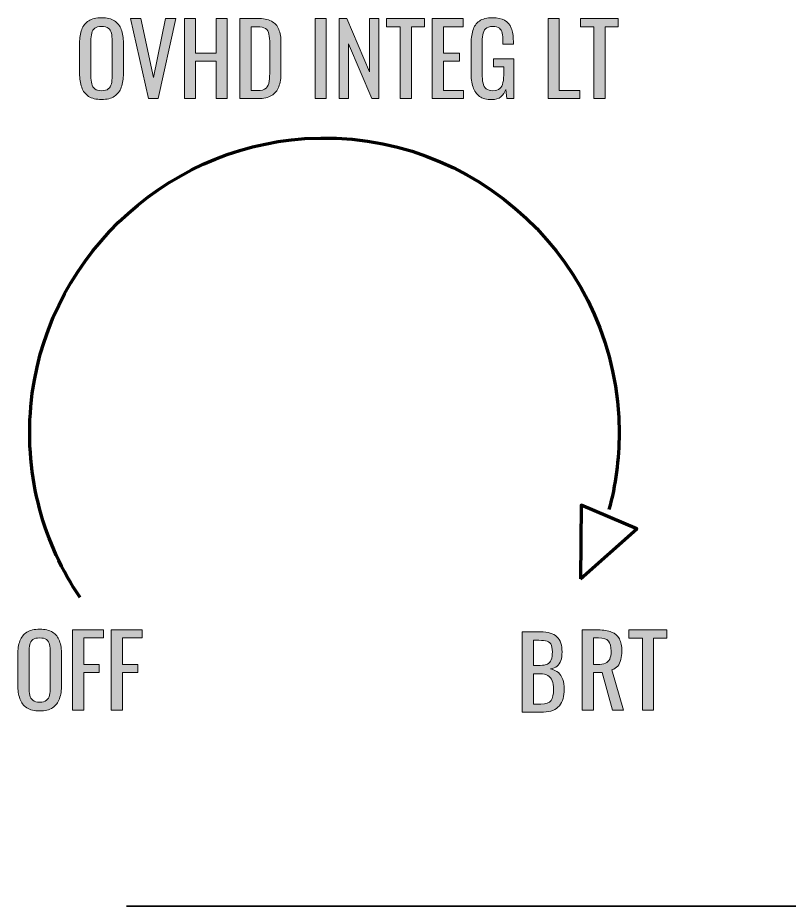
# Model space of a CAD drawing. Header units: inches. Extents: x 0 to 612, y 267 to 525.
# Drawn here: x 341.2 to 403.6, y 349.3 to 421.1 of the extents above; entities that cross this region are included whole.
import ezdxf

# ---------------------------------------------------------------- set-up
doc = ezdxf.new("R2010")
doc.units = ezdxf.units.IN
doc.header["$MEASUREMENT"] = 0
for name, color, linetype in [('LINES', 7, 'Continuous'), ('Luzes_Furos v34_0', 7, 'Continuous'), ('TEXT', 7, 'Continuous')]:
    doc.layers.add(name, color=color, linetype=linetype)

# ---------------------------------------------------------------- blocks, each defined once
blk = doc.blocks.new('block 132')
at = {"layer": 'TEXT'}
h = blk.add_hatch(color=7, dxfattribs=at)
h.dxf.hatch_style = 2
edge = h.paths.add_edge_path()
edge.add_spline(control_points=[(347.972, 414.538), (347.534, 414.538), (347.185, 414.623), (346.923, 414.794), (346.662, 414.964), (346.476, 415.208), (346.363, 415.526), (346.251, 415.843), (346.195, 416.215), (346.195, 416.642), (346.195, 416.642), (346.195, 419.098), (346.195, 419.098), (346.195, 419.524), (346.253, 419.891), (346.367, 420.198), (346.481, 420.504), (346.669, 420.739), (346.928, 420.902), (347.186, 421.064), (347.534, 421.146), (347.972, 421.146), (348.408, 421.146), (348.755, 421.063), (349.012, 420.898), (349.268, 420.732), (349.452, 420.498), (349.567, 420.194), (349.682, 419.89), (349.739, 419.524), (349.739, 419.098), (349.739, 419.098), (349.739, 416.634), (349.739, 416.634), (349.739, 416.212), (349.682, 415.845), (349.567, 415.53), (349.452, 415.215), (349.268, 414.971), (349.012, 414.798), (348.755, 414.625), (348.408, 414.538), (347.972, 414.538)], knot_values=[0, 0, 0, 0, 1, 1, 1, 2, 2, 2, 3, 3, 3, 4, 4, 4, 5, 5, 5, 6, 6, 6, 7, 7, 7, 8, 8, 8, 9, 9, 9, 10, 10, 10, 11, 11, 11, 12, 12, 12, 13, 13, 13, 14, 14, 14, 14], degree=3, periodic=0)
edge = h.paths.add_edge_path()
edge.add_spline(control_points=[(347.972, 415.25), (348.211, 415.25), (348.393, 415.299), (348.516, 415.398), (348.638, 415.497), (348.721, 415.635), (348.764, 415.814), (348.806, 415.993), (348.827, 416.202), (348.827, 416.442), (348.827, 416.442), (348.827, 419.282), (348.827, 419.282), (348.827, 419.522), (348.806, 419.729), (348.764, 419.902), (348.721, 420.075), (348.638, 420.208), (348.516, 420.302), (348.393, 420.395), (348.211, 420.442), (347.972, 420.442), (347.731, 420.442), (347.549, 420.395), (347.423, 420.302), (347.298, 420.208), (347.214, 420.075), (347.171, 419.902), (347.129, 419.729), (347.107, 419.522), (347.107, 419.282), (347.107, 419.282), (347.107, 416.442), (347.107, 416.442), (347.107, 416.202), (347.129, 415.993), (347.171, 415.814), (347.214, 415.635), (347.298, 415.497), (347.423, 415.398), (347.549, 415.299), (347.731, 415.25), (347.972, 415.25)], knot_values=[0, 0, 0, 0, 1, 1, 1, 2, 2, 2, 3, 3, 3, 4, 4, 4, 5, 5, 5, 6, 6, 6, 7, 7, 7, 8, 8, 8, 9, 9, 9, 10, 10, 10, 11, 11, 11, 12, 12, 12, 13, 13, 13, 14, 14, 14, 14], degree=3, periodic=0)
h = blk.add_hatch(color=7, dxfattribs=at)
h.dxf.hatch_style = 2
h.paths.add_polyline_path([(351.755, 414.61), (350.308, 421.09), (351.155, 421.09), (352.18, 416.314), (353.155, 421.09), (353.979, 421.09), (352.547, 414.61)])
h = blk.add_hatch(color=7, dxfattribs=at)
h.dxf.hatch_style = 2
h.paths.add_polyline_path([(354.667, 414.61), (354.667, 421.09), (355.571, 421.09), (355.571, 418.29), (357.235, 418.29), (357.235, 421.09), (358.14, 421.09), (358.14, 414.61), (357.235, 414.61), (357.235, 417.642), (355.571, 417.642), (355.571, 414.61)])
h = blk.add_hatch(color=7, dxfattribs=at)
h.dxf.hatch_style = 2
edge = h.paths.add_edge_path()
edge.add_spline(control_points=[(359.155, 414.61), (359.155, 414.61), (359.155, 421.09), (359.155, 421.09), (359.155, 421.09), (360.563, 421.09), (360.563, 421.09), (361.043, 421.09), (361.423, 421.017), (361.703, 420.87), (361.983, 420.723), (362.184, 420.503), (362.303, 420.21), (362.423, 419.917), (362.483, 419.551), (362.483, 419.114), (362.483, 419.114), (362.483, 416.73), (362.483, 416.73), (362.483, 416.271), (362.423, 415.884), (362.303, 415.57), (362.184, 415.255), (361.988, 415.017), (361.719, 414.854), (361.45, 414.691), (361.088, 414.61), (360.635, 414.61), (360.635, 414.61), (359.155, 414.61), (359.155, 414.61)], knot_values=[0, 0, 0, 0, 1, 1, 1, 2, 2, 2, 3, 3, 3, 4, 4, 4, 5, 5, 5, 6, 6, 6, 7, 7, 7, 8, 8, 8, 9, 9, 9, 10, 10, 10, 10], degree=3, periodic=0)
edge = h.paths.add_edge_path()
edge.add_spline(control_points=[(360.06, 415.258), (360.06, 415.258), (360.571, 415.258), (360.571, 415.258), (360.901, 415.258), (361.137, 415.322), (361.275, 415.45), (361.414, 415.578), (361.498, 415.765), (361.527, 416.01), (361.557, 416.255), (361.571, 416.551), (361.571, 416.898), (361.571, 416.898), (361.571, 419.002), (361.571, 419.002), (361.571, 419.338), (361.55, 419.61), (361.507, 419.818), (361.465, 420.026), (361.371, 420.178), (361.228, 420.274), (361.083, 420.37), (360.856, 420.418), (360.547, 420.418), (360.547, 420.418), (360.06, 420.418), (360.06, 420.418), (360.06, 420.418), (360.06, 415.258), (360.06, 415.258)], knot_values=[0, 0, 0, 0, 1, 1, 1, 2, 2, 2, 3, 3, 3, 4, 4, 4, 5, 5, 5, 6, 6, 6, 7, 7, 7, 8, 8, 8, 9, 9, 9, 10, 10, 10, 10], degree=3, periodic=0)
h = blk.add_hatch(color=7, dxfattribs=at)
h.dxf.hatch_style = 2
h.paths.add_polyline_path([(365.251, 414.61), (365.251, 421.09), (366.139, 421.09), (366.139, 414.61)])
h = blk.add_hatch(color=7, dxfattribs=at)
h.dxf.hatch_style = 2
h.paths.add_polyline_path([(367.187, 414.61), (367.187, 421.09), (367.803, 421.09), (369.643, 416.786), (369.643, 421.09), (370.395, 421.09), (370.395, 414.61), (369.819, 414.61), (367.955, 419.034), (367.955, 414.61)])
h = blk.add_hatch(color=7, dxfattribs=at)
h.dxf.hatch_style = 2
h.paths.add_polyline_path([(372.123, 414.61), (372.123, 420.418), (371.027, 420.418), (371.027, 421.09), (374.091, 421.09), (374.091, 420.418), (373.027, 420.418), (373.027, 414.61)])
h = blk.add_hatch(color=7, dxfattribs=at)
h.dxf.hatch_style = 2
h.paths.add_polyline_path([(374.715, 414.61), (374.715, 421.09), (377.228, 421.09), (377.228, 420.418), (375.619, 420.418), (375.619, 418.274), (376.923, 418.274), (376.923, 417.634), (375.619, 417.634), (375.619, 415.258), (377.243, 415.258), (377.243, 414.61)])
h = blk.add_hatch(color=7, dxfattribs=at)
h.dxf.hatch_style = 2
edge = h.paths.add_edge_path()
edge.add_spline(control_points=[(379.515, 414.53), (379.109, 414.53), (378.786, 414.617), (378.543, 414.79), (378.3, 414.963), (378.124, 415.215), (378.015, 415.546), (377.905, 415.876), (377.851, 416.274), (377.851, 416.738), (377.851, 416.738), (377.851, 418.906), (377.851, 418.906), (377.851, 419.38), (377.9, 419.785), (377.999, 420.118), (378.098, 420.451), (378.273, 420.706), (378.527, 420.882), (378.78, 421.058), (379.134, 421.146), (379.587, 421.146), (379.992, 421.146), (380.319, 421.078), (380.567, 420.942), (380.815, 420.806), (380.995, 420.598), (381.107, 420.318), (381.219, 420.038), (381.275, 419.685), (381.275, 419.258), (381.275, 419.258), (381.275, 419.018), (381.275, 419.018), (381.275, 419.018), (380.427, 419.018), (380.427, 419.018), (380.427, 419.018), (380.427, 419.218), (380.427, 419.218), (380.427, 419.5), (380.408, 419.731), (380.371, 419.91), (380.334, 420.088), (380.258, 420.222), (380.143, 420.31), (380.028, 420.398), (379.849, 420.442), (379.604, 420.442), (379.336, 420.442), (379.143, 420.38), (379.023, 420.258), (378.903, 420.135), (378.828, 419.968), (378.799, 419.758), (378.77, 419.547), (378.755, 419.309), (378.755, 419.042), (378.755, 419.042), (378.755, 416.642), (378.755, 416.642), (378.755, 416.333), (378.777, 416.074), (378.823, 415.866), (378.868, 415.658), (378.955, 415.503), (379.083, 415.402), (379.211, 415.3), (379.393, 415.25), (379.627, 415.25), (379.861, 415.25), (380.043, 415.306), (380.171, 415.418), (380.299, 415.53), (380.387, 415.695), (380.435, 415.914), (380.483, 416.132), (380.507, 416.404), (380.507, 416.73), (380.507, 416.73), (380.507, 417.178), (380.507, 417.178), (380.507, 417.178), (379.683, 417.178), (379.683, 417.178), (379.683, 417.178), (379.683, 417.818), (379.683, 417.818), (379.683, 417.818), (381.323, 417.818), (381.323, 417.818), (381.323, 417.818), (381.323, 414.61), (381.323, 414.61), (381.323, 414.61), (380.755, 414.61), (380.755, 414.61), (380.755, 414.61), (380.667, 415.354), (380.667, 415.354), (380.582, 415.114), (380.448, 414.917), (380.267, 414.762), (380.086, 414.607), (379.835, 414.53), (379.515, 414.53)], knot_values=[0, 0, 0, 0, 1, 1, 1, 2, 2, 2, 3, 3, 3, 4, 4, 4, 5, 5, 5, 6, 6, 6, 7, 7, 7, 8, 8, 8, 9, 9, 9, 10, 10, 10, 11, 11, 11, 12, 12, 12, 13, 13, 13, 14, 14, 14, 15, 15, 15, 16, 16, 16, 17, 17, 17, 18, 18, 18, 19, 19, 19, 20, 20, 20, 21, 21, 21, 22, 22, 22, 23, 23, 23, 24, 24, 24, 25, 25, 25, 26, 26, 26, 27, 27, 27, 28, 28, 28, 29, 29, 29, 30, 30, 30, 31, 31, 31, 32, 32, 32, 33, 33, 33, 34, 34, 34, 35, 35, 35, 35], degree=3, periodic=0)
h = blk.add_hatch(color=7, dxfattribs=at)
h.dxf.hatch_style = 2
h.paths.add_polyline_path([(384.083, 414.61), (384.083, 421.09), (384.987, 421.09), (384.987, 415.258), (386.643, 415.258), (386.643, 414.61)])
h = blk.add_hatch(color=7, dxfattribs=at)
h.dxf.hatch_style = 2
h.paths.add_polyline_path([(387.795, 414.61), (387.795, 420.418), (386.699, 420.418), (386.699, 421.09), (389.763, 421.09), (389.763, 420.418), (388.699, 420.418), (388.699, 414.61)])
at = {"layer": 'TEXT', "lineweight": 0}
for points in [[(351.755, 414.61), (350.308, 421.09), (351.155, 421.09), (352.18, 416.314), (353.155, 421.09), (353.979, 421.09), (352.547, 414.61), (351.755, 414.61)], [(354.667, 414.61), (354.667, 421.09), (355.571, 421.09), (355.571, 418.29), (357.235, 418.29), (357.235, 421.09), (358.14, 421.09), (358.14, 414.61), (357.235, 414.61), (357.235, 417.642), (355.571, 417.642), (355.571, 414.61), (354.667, 414.61)], [(365.251, 414.61), (365.251, 421.09), (366.139, 421.09), (366.139, 414.61), (365.251, 414.61)], [(367.187, 414.61), (367.187, 421.09), (367.803, 421.09), (369.643, 416.786), (369.643, 421.09), (370.395, 421.09), (370.395, 414.61), (369.819, 414.61), (367.955, 419.034), (367.955, 414.61), (367.187, 414.61)], [(372.123, 414.61), (372.123, 420.418), (371.027, 420.418), (371.027, 421.09), (374.091, 421.09), (374.091, 420.418), (373.027, 420.418), (373.027, 414.61), (372.123, 414.61)], [(374.715, 414.61), (374.715, 421.09), (377.228, 421.09), (377.228, 420.418), (375.619, 420.418), (375.619, 418.274), (376.923, 418.274), (376.923, 417.634), (375.619, 417.634), (375.619, 415.258), (377.243, 415.258), (377.243, 414.61), (374.715, 414.61)], [(384.083, 414.61), (384.083, 421.09), (384.987, 421.09), (384.987, 415.258), (386.643, 415.258), (386.643, 414.61), (384.083, 414.61)], [(387.795, 414.61), (387.795, 420.418), (386.699, 420.418), (386.699, 421.09), (389.763, 421.09), (389.763, 420.418), (388.699, 420.418), (388.699, 414.61), (387.795, 414.61)]]:
    blk.add_lwpolyline(points, dxfattribs=at)
for points, knots in [([(347.972, 414.538), (347.534, 414.538), (347.185, 414.623), (346.923, 414.794), (346.662, 414.964), (346.476, 415.208), (346.363, 415.526), (346.251, 415.843), (346.195, 416.215), (346.195, 416.642), (346.195, 416.642), (346.195, 419.098), (346.195, 419.098), (346.195, 419.524), (346.253, 419.891), (346.367, 420.198), (346.481, 420.504), (346.669, 420.739), (346.928, 420.902), (347.186, 421.064), (347.534, 421.146), (347.972, 421.146), (348.408, 421.146), (348.755, 421.063), (349.012, 420.898), (349.268, 420.732), (349.452, 420.498), (349.567, 420.194), (349.682, 419.89), (349.739, 419.524), (349.739, 419.098), (349.739, 419.098), (349.739, 416.634), (349.739, 416.634), (349.739, 416.212), (349.682, 415.845), (349.567, 415.53), (349.452, 415.215), (349.268, 414.971), (349.012, 414.798), (348.755, 414.625), (348.408, 414.538), (347.972, 414.538)], [0, 0, 0, 0, 1, 1, 1, 2, 2, 2, 3, 3, 3, 4, 4, 4, 5, 5, 5, 6, 6, 6, 7, 7, 7, 8, 8, 8, 9, 9, 9, 10, 10, 10, 11, 11, 11, 12, 12, 12, 13, 13, 13, 14, 14, 14, 14]), ([(359.155, 414.61), (359.155, 414.61), (359.155, 421.09), (359.155, 421.09), (359.155, 421.09), (360.563, 421.09), (360.563, 421.09), (361.043, 421.09), (361.423, 421.017), (361.703, 420.87), (361.983, 420.723), (362.184, 420.503), (362.303, 420.21), (362.423, 419.917), (362.483, 419.551), (362.483, 419.114), (362.483, 419.114), (362.483, 416.73), (362.483, 416.73), (362.483, 416.271), (362.423, 415.884), (362.303, 415.57), (362.184, 415.255), (361.988, 415.017), (361.719, 414.854), (361.45, 414.691), (361.088, 414.61), (360.635, 414.61), (360.635, 414.61), (359.155, 414.61), (359.155, 414.61)], [0, 0, 0, 0, 1, 1, 1, 2, 2, 2, 3, 3, 3, 4, 4, 4, 5, 5, 5, 6, 6, 6, 7, 7, 7, 8, 8, 8, 9, 9, 9, 10, 10, 10, 10]), ([(379.515, 414.53), (379.109, 414.53), (378.786, 414.617), (378.543, 414.79), (378.3, 414.963), (378.124, 415.215), (378.015, 415.546), (377.905, 415.876), (377.851, 416.274), (377.851, 416.738), (377.851, 416.738), (377.851, 418.906), (377.851, 418.906), (377.851, 419.38), (377.9, 419.785), (377.999, 420.118), (378.098, 420.451), (378.273, 420.706), (378.527, 420.882), (378.78, 421.058), (379.134, 421.146), (379.587, 421.146), (379.992, 421.146), (380.319, 421.078), (380.567, 420.942), (380.815, 420.806), (380.995, 420.598), (381.107, 420.318), (381.219, 420.038), (381.275, 419.685), (381.275, 419.258), (381.275, 419.258), (381.275, 419.018), (381.275, 419.018), (381.275, 419.018), (380.427, 419.018), (380.427, 419.018), (380.427, 419.018), (380.427, 419.218), (380.427, 419.218), (380.427, 419.5), (380.408, 419.731), (380.371, 419.91), (380.334, 420.088), (380.258, 420.222), (380.143, 420.31), (380.028, 420.398), (379.849, 420.442), (379.604, 420.442), (379.336, 420.442), (379.143, 420.38), (379.023, 420.258), (378.903, 420.135), (378.828, 419.968), (378.799, 419.758), (378.77, 419.547), (378.755, 419.309), (378.755, 419.042), (378.755, 419.042), (378.755, 416.642), (378.755, 416.642), (378.755, 416.333), (378.777, 416.074), (378.823, 415.866), (378.868, 415.658), (378.955, 415.503), (379.083, 415.402), (379.211, 415.3), (379.393, 415.25), (379.627, 415.25), (379.861, 415.25), (380.043, 415.306), (380.171, 415.418), (380.299, 415.53), (380.387, 415.695), (380.435, 415.914), (380.483, 416.132), (380.507, 416.404), (380.507, 416.73), (380.507, 416.73), (380.507, 417.178), (380.507, 417.178), (380.507, 417.178), (379.683, 417.178), (379.683, 417.178), (379.683, 417.178), (379.683, 417.818), (379.683, 417.818), (379.683, 417.818), (381.323, 417.818), (381.323, 417.818), (381.323, 417.818), (381.323, 414.61), (381.323, 414.61), (381.323, 414.61), (380.755, 414.61), (380.755, 414.61), (380.755, 414.61), (380.667, 415.354), (380.667, 415.354), (380.582, 415.114), (380.448, 414.917), (380.267, 414.762), (380.086, 414.607), (379.835, 414.53), (379.515, 414.53)], [0, 0, 0, 0, 1, 1, 1, 2, 2, 2, 3, 3, 3, 4, 4, 4, 5, 5, 5, 6, 6, 6, 7, 7, 7, 8, 8, 8, 9, 9, 9, 10, 10, 10, 11, 11, 11, 12, 12, 12, 13, 13, 13, 14, 14, 14, 15, 15, 15, 16, 16, 16, 17, 17, 17, 18, 18, 18, 19, 19, 19, 20, 20, 20, 21, 21, 21, 22, 22, 22, 23, 23, 23, 24, 24, 24, 25, 25, 25, 26, 26, 26, 27, 27, 27, 28, 28, 28, 29, 29, 29, 30, 30, 30, 31, 31, 31, 32, 32, 32, 33, 33, 33, 34, 34, 34, 35, 35, 35, 35]), ([(347.972, 415.25), (348.211, 415.25), (348.393, 415.299), (348.516, 415.398), (348.638, 415.497), (348.721, 415.635), (348.764, 415.814), (348.806, 415.993), (348.827, 416.202), (348.827, 416.442), (348.827, 416.442), (348.827, 419.282), (348.827, 419.282), (348.827, 419.522), (348.806, 419.729), (348.764, 419.902), (348.721, 420.075), (348.638, 420.208), (348.516, 420.302), (348.393, 420.395), (348.211, 420.442), (347.972, 420.442), (347.731, 420.442), (347.549, 420.395), (347.423, 420.302), (347.298, 420.208), (347.214, 420.075), (347.171, 419.902), (347.129, 419.729), (347.107, 419.522), (347.107, 419.282), (347.107, 419.282), (347.107, 416.442), (347.107, 416.442), (347.107, 416.202), (347.129, 415.993), (347.171, 415.814), (347.214, 415.635), (347.298, 415.497), (347.423, 415.398), (347.549, 415.299), (347.731, 415.25), (347.972, 415.25)], [0, 0, 0, 0, 1, 1, 1, 2, 2, 2, 3, 3, 3, 4, 4, 4, 5, 5, 5, 6, 6, 6, 7, 7, 7, 8, 8, 8, 9, 9, 9, 10, 10, 10, 11, 11, 11, 12, 12, 12, 13, 13, 13, 14, 14, 14, 14]), ([(360.06, 415.258), (360.06, 415.258), (360.571, 415.258), (360.571, 415.258), (360.901, 415.258), (361.137, 415.322), (361.275, 415.45), (361.414, 415.578), (361.498, 415.765), (361.527, 416.01), (361.557, 416.255), (361.571, 416.551), (361.571, 416.898), (361.571, 416.898), (361.571, 419.002), (361.571, 419.002), (361.571, 419.338), (361.55, 419.61), (361.507, 419.818), (361.465, 420.026), (361.371, 420.178), (361.228, 420.274), (361.083, 420.37), (360.856, 420.418), (360.547, 420.418), (360.547, 420.418), (360.06, 420.418), (360.06, 420.418), (360.06, 420.418), (360.06, 415.258), (360.06, 415.258)], [0, 0, 0, 0, 1, 1, 1, 2, 2, 2, 3, 3, 3, 4, 4, 4, 5, 5, 5, 6, 6, 6, 7, 7, 7, 8, 8, 8, 9, 9, 9, 10, 10, 10, 10])]:
    blk.add_open_spline(points, degree=3, knots=knots, dxfattribs=at)
blk = doc.blocks.new('block 136')
at = {"layer": 'TEXT'}
h = blk.add_hatch(color=7, dxfattribs=at)
h.dxf.hatch_style = 2
edge = h.paths.add_edge_path()
edge.add_spline(control_points=[(342.969, 365.118), (342.531, 365.118), (342.182, 365.203), (341.92, 365.374), (341.659, 365.545), (341.473, 365.789), (341.36, 366.106), (341.248, 366.424), (341.192, 366.796), (341.192, 367.223), (341.192, 367.223), (341.192, 369.678), (341.192, 369.678), (341.192, 370.104), (341.25, 370.472), (341.364, 370.778), (341.479, 371.085), (341.666, 371.319), (341.925, 371.482), (342.183, 371.645), (342.531, 371.727), (342.969, 371.727), (343.405, 371.727), (343.752, 371.644), (344.009, 371.479), (344.265, 371.312), (344.449, 371.078), (344.564, 370.774), (344.679, 370.47), (344.736, 370.104), (344.736, 369.678), (344.736, 369.678), (344.736, 367.214), (344.736, 367.214), (344.736, 366.793), (344.679, 366.425), (344.564, 366.11), (344.449, 365.796), (344.265, 365.552), (344.009, 365.378), (343.752, 365.205), (343.405, 365.118), (342.969, 365.118)], knot_values=[0, 0, 0, 0, 1, 1, 1, 2, 2, 2, 3, 3, 3, 4, 4, 4, 5, 5, 5, 6, 6, 6, 7, 7, 7, 8, 8, 8, 9, 9, 9, 10, 10, 10, 11, 11, 11, 12, 12, 12, 13, 13, 13, 14, 14, 14, 14], degree=3, periodic=0)
edge = h.paths.add_edge_path()
edge.add_spline(control_points=[(342.969, 365.83), (343.208, 365.83), (343.39, 365.88), (343.513, 365.979), (343.635, 366.077), (343.718, 366.216), (343.761, 366.395), (343.803, 366.573), (343.824, 366.782), (343.824, 367.022), (343.824, 367.022), (343.824, 369.862), (343.824, 369.862), (343.824, 370.103), (343.803, 370.309), (343.761, 370.482), (343.718, 370.655), (343.635, 370.789), (343.513, 370.882), (343.39, 370.976), (343.208, 371.022), (342.969, 371.022), (342.729, 371.022), (342.546, 370.976), (342.42, 370.882), (342.295, 370.789), (342.211, 370.655), (342.168, 370.482), (342.126, 370.309), (342.104, 370.103), (342.104, 369.862), (342.104, 369.862), (342.104, 367.022), (342.104, 367.022), (342.104, 366.782), (342.126, 366.573), (342.168, 366.395), (342.211, 366.216), (342.295, 366.077), (342.42, 365.979), (342.546, 365.88), (342.729, 365.83), (342.969, 365.83)], knot_values=[0, 0, 0, 0, 1, 1, 1, 2, 2, 2, 3, 3, 3, 4, 4, 4, 5, 5, 5, 6, 6, 6, 7, 7, 7, 8, 8, 8, 9, 9, 9, 10, 10, 10, 11, 11, 11, 12, 12, 12, 13, 13, 13, 14, 14, 14, 14], degree=3, periodic=0)
h = blk.add_hatch(color=7, dxfattribs=at)
h.dxf.hatch_style = 2
h.paths.add_polyline_path([(345.624, 365.19), (345.624, 371.67), (348.128, 371.67), (348.128, 371.022), (346.528, 371.022), (346.528, 368.862), (347.769, 368.862), (347.769, 368.223), (346.528, 368.223), (346.528, 365.19)])
h = blk.add_hatch(color=7, dxfattribs=at)
h.dxf.hatch_style = 2
h.paths.add_polyline_path([(348.752, 365.19), (348.752, 371.67), (351.256, 371.67), (351.256, 371.022), (349.656, 371.022), (349.656, 368.862), (350.896, 368.862), (350.896, 368.223), (349.656, 368.223), (349.656, 365.19)])
at = {"layer": 'TEXT', "lineweight": 0}
for points in [[(345.624, 365.19), (345.624, 371.67), (348.128, 371.67), (348.128, 371.022), (346.528, 371.022), (346.528, 368.862), (347.769, 368.862), (347.769, 368.223), (346.528, 368.223), (346.528, 365.19), (345.624, 365.19)], [(348.752, 365.19), (348.752, 371.67), (351.256, 371.67), (351.256, 371.022), (349.656, 371.022), (349.656, 368.862), (350.896, 368.862), (350.896, 368.223), (349.656, 368.223), (349.656, 365.19), (348.752, 365.19)]]:
    blk.add_lwpolyline(points, dxfattribs=at)
for points in [[(342.969, 365.118), (342.531, 365.118), (342.182, 365.203), (341.92, 365.374), (341.659, 365.545), (341.473, 365.789), (341.36, 366.106), (341.248, 366.424), (341.192, 366.796), (341.192, 367.223), (341.192, 367.223), (341.192, 369.678), (341.192, 369.678), (341.192, 370.104), (341.25, 370.472), (341.364, 370.778), (341.479, 371.085), (341.666, 371.319), (341.925, 371.482), (342.183, 371.645), (342.531, 371.727), (342.969, 371.727), (343.405, 371.727), (343.752, 371.644), (344.009, 371.479), (344.265, 371.312), (344.449, 371.078), (344.564, 370.774), (344.679, 370.47), (344.736, 370.104), (344.736, 369.678), (344.736, 369.678), (344.736, 367.214), (344.736, 367.214), (344.736, 366.793), (344.679, 366.425), (344.564, 366.11), (344.449, 365.796), (344.265, 365.552), (344.009, 365.378), (343.752, 365.205), (343.405, 365.118), (342.969, 365.118)], [(342.969, 365.83), (343.208, 365.83), (343.39, 365.88), (343.513, 365.979), (343.635, 366.077), (343.718, 366.216), (343.761, 366.395), (343.803, 366.573), (343.824, 366.782), (343.824, 367.022), (343.824, 367.022), (343.824, 369.862), (343.824, 369.862), (343.824, 370.103), (343.803, 370.309), (343.761, 370.482), (343.718, 370.655), (343.635, 370.789), (343.513, 370.882), (343.39, 370.976), (343.208, 371.022), (342.969, 371.022), (342.729, 371.022), (342.546, 370.976), (342.42, 370.882), (342.295, 370.789), (342.211, 370.655), (342.168, 370.482), (342.126, 370.309), (342.104, 370.103), (342.104, 369.862), (342.104, 369.862), (342.104, 367.022), (342.104, 367.022), (342.104, 366.782), (342.126, 366.573), (342.168, 366.395), (342.211, 366.216), (342.295, 366.077), (342.42, 365.979), (342.546, 365.88), (342.729, 365.83), (342.969, 365.83)]]:
    blk.add_open_spline(points, degree=3, knots=[0, 0, 0, 0, 1, 1, 1, 2, 2, 2, 3, 3, 3, 4, 4, 4, 5, 5, 5, 6, 6, 6, 7, 7, 7, 8, 8, 8, 9, 9, 9, 10, 10, 10, 11, 11, 11, 12, 12, 12, 13, 13, 13, 14, 14, 14, 14], dxfattribs=at)
blk = doc.blocks.new('block 145')
at = {"layer": 'TEXT'}
h = blk.add_hatch(color=7, dxfattribs=at)
h.dxf.hatch_style = 2
edge = h.paths.add_edge_path()
edge.add_spline(control_points=[(382, 365.027), (382, 365.027), (382, 371.507), (382, 371.507), (382, 371.507), (383.488, 371.507), (383.488, 371.507), (383.781, 371.507), (384.036, 371.475), (384.252, 371.41), (384.468, 371.347), (384.647, 371.248), (384.792, 371.115), (384.936, 370.981), (385.042, 370.812), (385.112, 370.607), (385.181, 370.401), (385.216, 370.16), (385.216, 369.883), (385.216, 369.616), (385.183, 369.385), (385.116, 369.191), (385.049, 368.996), (384.948, 368.843), (384.812, 368.731), (384.676, 368.618), (384.501, 368.547), (384.288, 368.514), (384.549, 368.456), (384.76, 368.356), (384.92, 368.215), (385.08, 368.073), (385.198, 367.892), (385.275, 367.671), (385.354, 367.45), (385.392, 367.184), (385.392, 366.875), (385.392, 366.597), (385.359, 366.344), (385.296, 366.115), (385.231, 365.885), (385.132, 365.691), (384.996, 365.531), (384.859, 365.371), (384.687, 365.247), (384.476, 365.159), (384.265, 365.071), (384.016, 365.027), (383.728, 365.027), (383.728, 365.027), (382, 365.027), (382, 365.027)], knot_values=[0, 0, 0, 0, 1, 1, 1, 2, 2, 2, 3, 3, 3, 4, 4, 4, 5, 5, 5, 6, 6, 6, 7, 7, 7, 8, 8, 8, 9, 9, 9, 10, 10, 10, 11, 11, 11, 12, 12, 12, 13, 13, 13, 14, 14, 14, 15, 15, 15, 16, 16, 16, 17, 17, 17, 17], degree=3, periodic=0)
edge = h.paths.add_edge_path()
edge.add_spline(control_points=[(382.904, 368.803), (382.904, 368.803), (383.439, 368.803), (383.439, 368.803), (383.696, 368.803), (383.896, 368.839), (384.04, 368.91), (384.184, 368.983), (384.285, 369.098), (384.344, 369.259), (384.402, 369.419), (384.432, 369.627), (384.432, 369.883), (384.432, 370.181), (384.387, 370.397), (384.296, 370.531), (384.205, 370.664), (384.063, 370.748), (383.872, 370.783), (383.68, 370.817), (383.429, 370.835), (383.12, 370.835), (383.12, 370.835), (382.904, 370.835), (382.904, 370.835), (382.904, 370.835), (382.904, 368.803), (382.904, 368.803)], knot_values=[0, 0, 0, 0, 1, 1, 1, 2, 2, 2, 3, 3, 3, 4, 4, 4, 5, 5, 5, 6, 6, 6, 7, 7, 7, 8, 8, 8, 9, 9, 9, 9], degree=3, periodic=0)
edge = h.paths.add_edge_path()
edge.add_spline(control_points=[(382.904, 365.675), (382.904, 365.675), (383.512, 365.675), (383.512, 365.675), (383.917, 365.675), (384.188, 365.769), (384.324, 365.959), (384.46, 366.148), (384.528, 366.453), (384.528, 366.875), (384.528, 367.147), (384.492, 367.375), (384.42, 367.559), (384.348, 367.743), (384.233, 367.881), (384.076, 367.975), (383.919, 368.068), (383.706, 368.115), (383.439, 368.115), (383.439, 368.115), (382.904, 368.115), (382.904, 368.115), (382.904, 368.115), (382.904, 365.675), (382.904, 365.675)], knot_values=[0, 0, 0, 0, 1, 1, 1, 2, 2, 2, 3, 3, 3, 4, 4, 4, 5, 5, 5, 6, 6, 6, 7, 7, 7, 8, 8, 8, 8], degree=3, periodic=0)
h = blk.add_hatch(color=7, dxfattribs=at)
h.dxf.hatch_style = 2
edge = h.paths.add_edge_path()
edge.add_spline(control_points=[(386.846, 365.19), (386.846, 365.19), (386.846, 371.67), (386.846, 371.67), (386.846, 371.67), (388.15, 371.67), (388.15, 371.67), (388.582, 371.67), (388.939, 371.613), (389.222, 371.498), (389.505, 371.384), (389.714, 371.199), (389.85, 370.946), (389.986, 370.692), (390.054, 370.36), (390.054, 369.95), (390.054, 369.699), (390.027, 369.472), (389.974, 369.267), (389.921, 369.061), (389.835, 368.888), (389.718, 368.746), (389.601, 368.604), (389.446, 368.502), (389.254, 368.438), (389.254, 368.438), (390.174, 365.19), (390.174, 365.19), (390.174, 365.19), (389.302, 365.19), (389.302, 365.19), (389.302, 365.19), (388.454, 368.23), (388.454, 368.23), (388.454, 368.23), (387.75, 368.23), (387.75, 368.23), (387.75, 368.23), (387.75, 365.19), (387.75, 365.19), (387.75, 365.19), (386.846, 365.19), (386.846, 365.19)], knot_values=[0, 0, 0, 0, 1, 1, 1, 2, 2, 2, 3, 3, 3, 4, 4, 4, 5, 5, 5, 6, 6, 6, 7, 7, 7, 8, 8, 8, 9, 9, 9, 10, 10, 10, 11, 11, 11, 12, 12, 12, 13, 13, 13, 14, 14, 14, 14], degree=3, periodic=0)
edge = h.paths.add_edge_path()
edge.add_spline(control_points=[(387.75, 368.878), (387.75, 368.878), (388.094, 368.878), (388.094, 368.878), (388.35, 368.878), (388.558, 368.91), (388.718, 368.975), (388.878, 369.038), (388.995, 369.147), (389.07, 369.302), (389.145, 369.457), (389.182, 369.673), (389.182, 369.95), (389.182, 370.329), (389.112, 370.603), (388.974, 370.771), (388.835, 370.938), (388.561, 371.022), (388.15, 371.022), (388.15, 371.022), (387.75, 371.022), (387.75, 371.022), (387.75, 371.022), (387.75, 368.878), (387.75, 368.878)], knot_values=[0, 0, 0, 0, 1, 1, 1, 2, 2, 2, 3, 3, 3, 4, 4, 4, 5, 5, 5, 6, 6, 6, 7, 7, 7, 8, 8, 8, 8], degree=3, periodic=0)
h = blk.add_hatch(color=7, dxfattribs=at)
h.dxf.hatch_style = 2
h.paths.add_polyline_path([(391.71, 365.19), (391.71, 370.998), (390.614, 370.998), (390.614, 371.67), (393.678, 371.67), (393.678, 370.998), (392.614, 370.998), (392.614, 365.19)])
at = {"layer": 'TEXT', "lineweight": 0}
blk.add_lwpolyline([(391.71, 365.19), (391.71, 370.998), (390.614, 370.998), (390.614, 371.67), (393.678, 371.67), (393.678, 370.998), (392.614, 370.998), (392.614, 365.19), (391.71, 365.19)], dxfattribs=at)
for points, knots in [([(382, 365.027), (382, 365.027), (382, 371.507), (382, 371.507), (382, 371.507), (383.488, 371.507), (383.488, 371.507), (383.781, 371.507), (384.036, 371.475), (384.252, 371.41), (384.468, 371.347), (384.647, 371.248), (384.792, 371.115), (384.936, 370.981), (385.042, 370.812), (385.112, 370.607), (385.181, 370.401), (385.216, 370.16), (385.216, 369.883), (385.216, 369.616), (385.183, 369.385), (385.116, 369.191), (385.049, 368.996), (384.948, 368.843), (384.812, 368.731), (384.676, 368.618), (384.501, 368.547), (384.288, 368.514), (384.549, 368.456), (384.76, 368.356), (384.92, 368.215), (385.08, 368.073), (385.198, 367.892), (385.275, 367.671), (385.354, 367.45), (385.392, 367.184), (385.392, 366.875), (385.392, 366.597), (385.359, 366.344), (385.296, 366.115), (385.231, 365.885), (385.132, 365.691), (384.996, 365.531), (384.859, 365.371), (384.687, 365.247), (384.476, 365.159), (384.265, 365.071), (384.016, 365.027), (383.728, 365.027), (383.728, 365.027), (382, 365.027), (382, 365.027)], [0, 0, 0, 0, 1, 1, 1, 2, 2, 2, 3, 3, 3, 4, 4, 4, 5, 5, 5, 6, 6, 6, 7, 7, 7, 8, 8, 8, 9, 9, 9, 10, 10, 10, 11, 11, 11, 12, 12, 12, 13, 13, 13, 14, 14, 14, 15, 15, 15, 16, 16, 16, 17, 17, 17, 17]), ([(386.846, 365.19), (386.846, 365.19), (386.846, 371.67), (386.846, 371.67), (386.846, 371.67), (388.15, 371.67), (388.15, 371.67), (388.582, 371.67), (388.939, 371.613), (389.222, 371.498), (389.505, 371.384), (389.714, 371.199), (389.85, 370.946), (389.986, 370.692), (390.054, 370.36), (390.054, 369.95), (390.054, 369.699), (390.027, 369.472), (389.974, 369.267), (389.921, 369.061), (389.835, 368.888), (389.718, 368.746), (389.601, 368.604), (389.446, 368.502), (389.254, 368.438), (389.254, 368.438), (390.174, 365.19), (390.174, 365.19), (390.174, 365.19), (389.302, 365.19), (389.302, 365.19), (389.302, 365.19), (388.454, 368.23), (388.454, 368.23), (388.454, 368.23), (387.75, 368.23), (387.75, 368.23), (387.75, 368.23), (387.75, 365.19), (387.75, 365.19), (387.75, 365.19), (386.846, 365.19), (386.846, 365.19)], [0, 0, 0, 0, 1, 1, 1, 2, 2, 2, 3, 3, 3, 4, 4, 4, 5, 5, 5, 6, 6, 6, 7, 7, 7, 8, 8, 8, 9, 9, 9, 10, 10, 10, 11, 11, 11, 12, 12, 12, 13, 13, 13, 14, 14, 14, 14]), ([(382.904, 368.803), (382.904, 368.803), (383.439, 368.803), (383.439, 368.803), (383.696, 368.803), (383.896, 368.839), (384.04, 368.91), (384.184, 368.983), (384.285, 369.098), (384.344, 369.259), (384.402, 369.419), (384.432, 369.627), (384.432, 369.883), (384.432, 370.181), (384.387, 370.397), (384.296, 370.531), (384.205, 370.664), (384.063, 370.748), (383.872, 370.783), (383.68, 370.817), (383.429, 370.835), (383.12, 370.835), (383.12, 370.835), (382.904, 370.835), (382.904, 370.835), (382.904, 370.835), (382.904, 368.803), (382.904, 368.803)], [0, 0, 0, 0, 1, 1, 1, 2, 2, 2, 3, 3, 3, 4, 4, 4, 5, 5, 5, 6, 6, 6, 7, 7, 7, 8, 8, 8, 9, 9, 9, 9]), ([(387.75, 368.878), (387.75, 368.878), (388.094, 368.878), (388.094, 368.878), (388.35, 368.878), (388.558, 368.91), (388.718, 368.975), (388.878, 369.038), (388.995, 369.147), (389.07, 369.302), (389.145, 369.457), (389.182, 369.673), (389.182, 369.95), (389.182, 370.329), (389.112, 370.603), (388.974, 370.771), (388.835, 370.938), (388.561, 371.022), (388.15, 371.022), (388.15, 371.022), (387.75, 371.022), (387.75, 371.022), (387.75, 371.022), (387.75, 368.878), (387.75, 368.878)], [0, 0, 0, 0, 1, 1, 1, 2, 2, 2, 3, 3, 3, 4, 4, 4, 5, 5, 5, 6, 6, 6, 7, 7, 7, 8, 8, 8, 8]), ([(382.904, 365.675), (382.904, 365.675), (383.512, 365.675), (383.512, 365.675), (383.917, 365.675), (384.188, 365.769), (384.324, 365.959), (384.46, 366.148), (384.528, 366.453), (384.528, 366.875), (384.528, 367.147), (384.492, 367.375), (384.42, 367.559), (384.348, 367.743), (384.233, 367.881), (384.076, 367.975), (383.919, 368.068), (383.706, 368.115), (383.439, 368.115), (383.439, 368.115), (382.904, 368.115), (382.904, 368.115), (382.904, 368.115), (382.904, 365.675), (382.904, 365.675)], [0, 0, 0, 0, 1, 1, 1, 2, 2, 2, 3, 3, 3, 4, 4, 4, 5, 5, 5, 6, 6, 6, 7, 7, 7, 8, 8, 8, 8])]:
    blk.add_open_spline(points, degree=3, knots=knots, dxfattribs=at)

msp = doc.modelspace()

# ---------------------------------------------------------------- linework, layer by layer
at = {"layer": 'LINES', "color": 7, "lineweight": 35}
msp.add_lwpolyline([(350, 349.333), (588.667, 349.333)], dxfattribs=at)
at = {"layer": 'Luzes_Furos v34_0', "color": 7, "lineweight": 100}
msp.add_lwpolyline([(386.701, 375.797), (391.25, 379.843), (386.75, 381.756), (386.701, 375.797)], dxfattribs=at)
msp.add_open_spline([(346.235, 374.275), (343.297, 378.62), (341.754, 383.981), (342.251, 389.711), (343.26, 401.32), (352.788, 410.622), (364.416, 411.375), (378.27, 412.273), (389.829, 401.257), (389.829, 387.592), (389.829, 385.448), (389.545, 383.369), (389.011, 381.392)], degree=3, knots=[0, 0, 0, 0, 1, 1, 1, 2, 2, 2, 3, 3, 3, 4, 4, 4, 4], dxfattribs=at)

# ---------------------------------------------------------------- block references
at = {"layer": 'TEXT'}
for name in ['block 132', 'block 136', 'block 145']:
    msp.add_blockref(name, (0, 0), dxfattribs=at)

doc.saveas('drawing.dxf')
